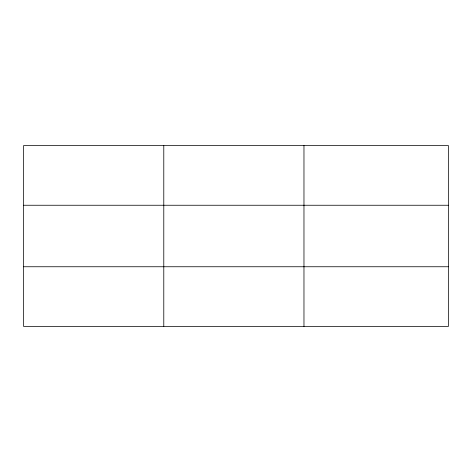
<?xml version="1.0" encoding="UTF-8"?>
<svg xmlns="http://www.w3.org/2000/svg" width="472" height="472" viewBox="0 0 472 472"><rect width="100%" height="100%" fill="white"/><g stroke="black" fill="none" stroke-linecap="round" stroke-linejoin="round"><path stroke-width="0.71" d="M163.784 145.565L163.784 326.435M303.968 145.565L303.968 326.435M448.4 205.249L448.4 145.565L23.6 145.565L23.6 326.435L448.4 326.435L448.4 205.249L23.6 205.249M23.6 266.751L448.4 266.751"/></g></svg>
